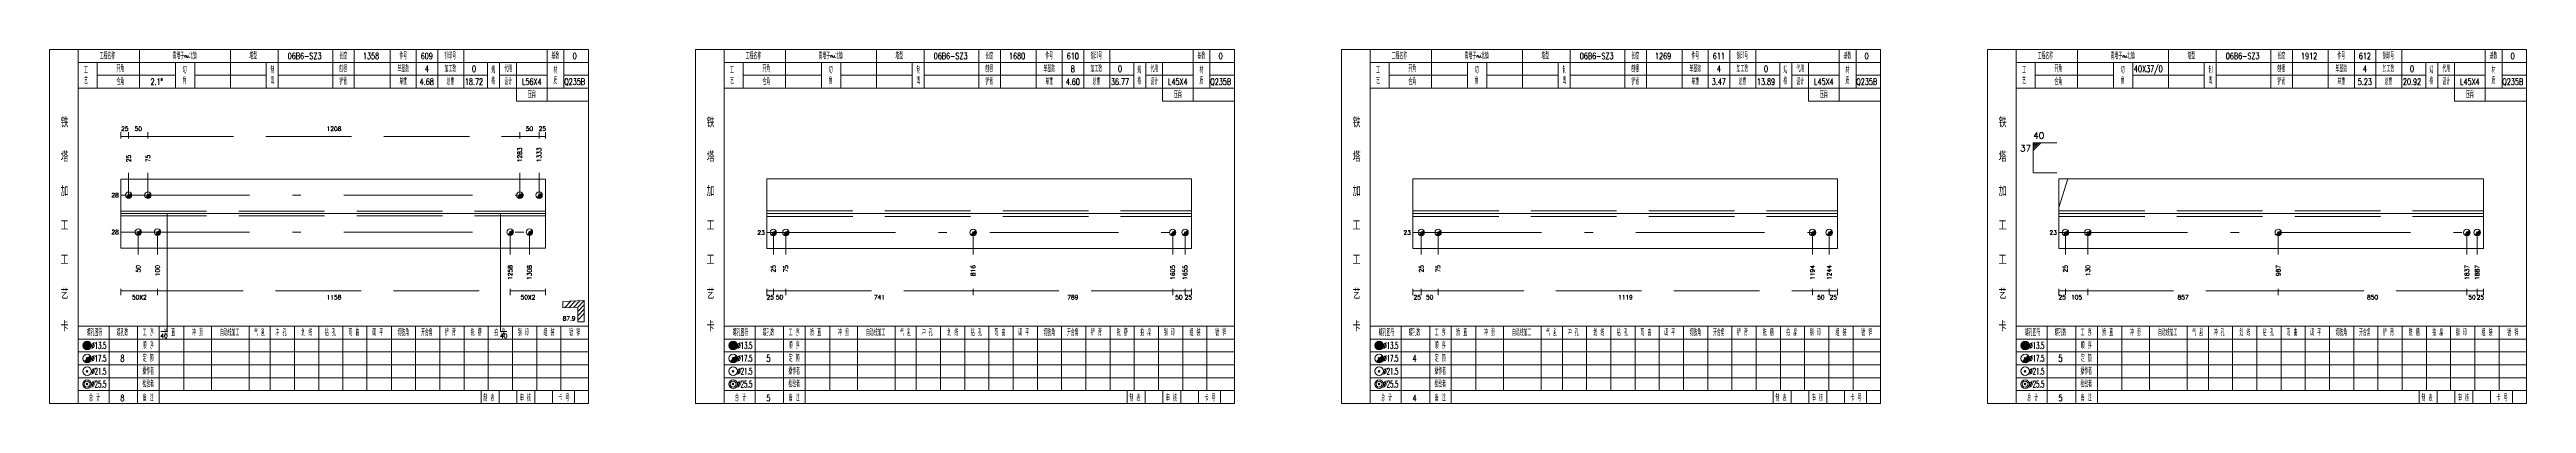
# Model space of a CAD drawing. Extents: x 0 to 30090, y 0 to 380.
# Drawn here: x 23509 to 24665, y 215 to 380 of the extents above; entities that cross this region are included whole.
import ezdxf
from ezdxf.enums import TextEntityAlignment as Align

# ---------------------------------------------------------------- set-up
doc = ezdxf.new("R2010")
doc.units = 0
doc.header["$LTSCALE"] = 20
doc.header["$MEASUREMENT"] = 0
doc.linetypes.add('一点画线', pattern=[5.2, 3, -1, 0.2, -1])
doc.linetypes.add('虚线', pattern=[2.75, 2, -0.75])
doc.layers.get('0').update_dxf_attribs({"linetype": 'CONTINUOUS', "lineweight": 25})
for name, color, linetype, lineweight in [('1', 7, 'CONTINUOUS', 25), ('2', 7, 'CONTINUOUS', 25), ('4', 7, 'CONTINUOUS', 25), ('5', 7, 'CONTINUOUS', 25)]:
    doc.layers.add(name, color=color, linetype=linetype, lineweight=lineweight)
doc.styles.get("Standard").update_dxf_attribs({"font": 'simplex', "width": 0.7, "bigfont": 'gbhzfs.shx'})

# ---------------------------------------------------------------- blocks, each defined once
blk = doc.blocks.new('孔17.5')
at = {"layer": '5', "color": 7, "linetype": 'Continuous', "lineweight": 13}
for p, q in [((-0.2, -0.2), (0.2, 0.2)), ((-0.2, 0.2), (0.2, -0.2))]:
    blk.add_line(p, q, dxfattribs=at)
blk.add_circle((0, 0), 1, dxfattribs=at)
for radius in [0.9, 0.8, 0.7, 0.6, 0.5, 0.4, 0.3, 0.2, 0.1]:
    blk.add_arc((0, 0), radius, 225, 45, dxfattribs=at)

msp = doc.modelspace()

# ---------------------------------------------------------------- linework, layer by layer
at = {"color": 8, "linetype": '虚线', "lineweight": 9}
for p, q in [((23542.5, 338.5), (23542.5, 341.5)), ((23542.5, 339.5), (23546.1, 339.5)), ((23546.1, 338.5), (23546.1, 341.5)), ((23546.1, 338.5), (23546.1, 341.5)), ((23546.1, 339.5), (23555.1, 339.5)), ((23555.1, 338.5), (23555.1, 341.5)), ((23555.1, 338.5), (23555.1, 341.5)), ((23555.1, 339.5), (23728.6, 339.5)), ((23728.6, 338.5), (23728.6, 341.5)), ((23728.6, 338.5), (23728.6, 341.5)), ((23728.6, 339.5), (23737.6, 339.5)), ((23737.6, 338.5), (23737.6, 341.5)), ((23737.6, 338.5), (23737.6, 341.5)), ((23737.6, 339.5), (23740.6, 339.5)), ((23740.6, 338.5), (23740.6, 341.5)), ((23542.5, 268.5), (23542.5, 265.5)), ((23542.5, 267.5), (23559.6, 267.5)), ((23559.6, 268.5), (23559.6, 265.5)), ((23559.6, 268.5), (23559.6, 265.5)), ((23559.6, 267.5), (23724.1, 267.5)), ((23724.1, 268.5), (23724.1, 265.5)), ((23724.1, 268.5), (23724.1, 265.5)), ((23724.1, 267.5), (23740.6, 267.5)), ((23740.6, 268.5), (23740.6, 265.5)), ((23843.9, 268.5), (23843.9, 265.5)), ((23843.9, 267.5), (23846.9, 267.5)), ((23846.9, 268.5), (23846.9, 265.5)), ((23846.9, 268.5), (23846.9, 265.5)), ((23846.9, 267.5), (23852.7, 267.5)), ((23852.7, 268.5), (23852.7, 265.5)), ((23852.7, 268.5), (23852.7, 265.5)), ((23852.7, 267.5), (23940.1, 267.5)), ((23940.1, 268.5), (23940.1, 265.5)), ((23940.1, 268.5), (23940.1, 265.5)), ((23940.1, 267.5), (24033.2, 267.5)), ((24033.2, 268.5), (24033.2, 265.5)), ((24033.2, 268.5), (24033.2, 265.5)), ((24033.2, 267.5), (24039, 267.5)), ((24039, 268.5), (24039, 265.5)), ((24039, 268.5), (24039, 265.5)), ((24039, 267.5), (24042, 267.5)), ((24042, 268.5), (24042, 265.5)), ((24145.3, 268.5), (24145.3, 265.5)), ((24145.3, 267.5), (24149.2, 267.5)), ((24149.2, 268.5), (24149.2, 265.5)), ((24149.2, 268.5), (24149.2, 265.5)), ((24149.2, 267.5), (24157, 267.5)), ((24157, 268.5), (24157, 265.5)), ((24157, 268.5), (24157, 265.5)), ((24157, 267.5), (24331.7, 267.5)), ((24331.7, 268.5), (24331.7, 265.5)), ((24331.7, 268.5), (24331.7, 265.5)), ((24331.7, 267.5), (24339.5, 267.5)), ((24339.5, 268.5), (24339.5, 265.5)), ((24339.5, 268.5), (24339.5, 265.5)), ((24339.5, 267.5), (24343.4, 267.5)), ((24343.4, 268.5), (24343.4, 265.5)), ((24446.7, 268.5), (24446.7, 265.5)), ((24446.7, 267.5), (24449.7, 267.5)), ((24449.7, 268.5), (24449.7, 265.5)), ((24449.7, 268.5), (24449.7, 265.5)), ((24449.7, 267.5), (24460.2, 267.5)), ((24460.2, 268.5), (24460.2, 265.5)), ((24460.2, 268.5), (24460.2, 265.5)), ((24460.2, 267.5), (24549, 267.5)), ((24549, 268.5), (24549, 265.5)), ((24549, 268.5), (24549, 265.5)), ((24549, 267.5), (24637, 267.5)), ((24637, 268.5), (24637, 265.5)), ((24637, 268.5), (24637, 265.5)), ((24637, 267.5), (24641.8, 267.5)), ((24641.8, 268.5), (24641.8, 265.5)), ((24641.8, 268.5), (24641.8, 265.5)), ((24641.8, 267.5), (24644.8, 267.5)), ((24644.8, 268.5), (24644.8, 265.5))]:
    msp.add_line(p, q, dxfattribs=at)
at = {"color": 7, "linetype": 'Continuous', "lineweight": 13}
for p, q in [((24434.7, 336.5), (24445.7, 336.5)), ((24434.7, 322.5), (24434.7, 336.5)), ((24435.6, 336.5), (24434.7, 335.6)), ((24436.5, 336.5), (24434.7, 334.8)), ((24437.3, 336.5), (24434.7, 333.9)), ((24438.2, 336.5), (24434.7, 333)), ((23546.1, 312.1), (23546.1, 322.5)), ((23555.1, 312.1), (23555.1, 322.5)), ((23728.6, 312.1), (23728.6, 322.5)), ((23737.6, 312.1), (23737.6, 322.5)), ((24434.7, 322.5), (24445.7, 322.5)), ((24446.7, 306.4), (24450.8, 319.8)), ((23550.6, 294.9), (23550.6, 284.5)), ((23559.6, 294.9), (23559.6, 284.5)), ((23724.1, 294.9), (23724.1, 284.5)), ((23733.1, 294.9), (23733.1, 284.5)), ((23846.9, 294.7), (23846.9, 284.5)), ((23852.7, 294.7), (23852.7, 284.5)), ((23940.1, 294.7), (23940.1, 284.5)), ((24033.2, 294.7), (24033.2, 284.5)), ((24039, 294.7), (24039, 284.5)), ((24149.2, 294.7), (24149.2, 284.5)), ((24157, 294.7), (24157, 284.5)), ((24331.7, 294.7), (24331.7, 284.5)), ((24339.5, 294.7), (24339.5, 284.5)), ((24449.7, 294.7), (24449.7, 284.5)), ((24460.2, 294.7), (24460.2, 284.5)), ((24549, 294.7), (24549, 284.5)), ((24637, 294.7), (24637, 284.5)), ((24641.8, 294.7), (24641.8, 284.5))]:
    msp.add_line(p, q, dxfattribs=at)
at = {"color": 7, "linetype": 'Continuous', "lineweight": 18}
for p, q in [((23542.5, 319.6), (23542.5, 287.4)), ((23542.5, 319.6), (23740.6, 319.6)), ((23740.6, 319.6), (23740.6, 287.4)), ((23843.9, 319.8), (23843.9, 287.2)), ((23843.9, 319.8), (24042, 319.8)), ((24042, 319.8), (24042, 287.2)), ((24145.3, 319.8), (24145.3, 287.2)), ((24145.3, 319.8), (24343.4, 319.8)), ((24343.4, 319.8), (24343.4, 287.2)), ((24446.7, 319.8), (24446.7, 287.2)), ((24446.7, 319.8), (24644.8, 319.8)), ((24644.8, 319.8), (24644.8, 287.2)), ((23542.5, 303.5), (23740.6, 303.5)), ((23843.9, 303.5), (24042, 303.5)), ((24145.3, 303.5), (24343.4, 303.5)), ((24446.7, 303.5), (24644.8, 303.5))]:
    msp.add_line(p, q, dxfattribs=at)
at = {"color": 3, "linetype": '一点画线', "lineweight": 13}
for p, q in [((23542.5, 312.1), (23740.6, 312.1)), ((23542.5, 294.9), (23740.6, 294.9)), ((23843.9, 294.7), (24042, 294.7)), ((24145.3, 294.7), (24343.4, 294.7)), ((24446.7, 294.7), (24644.8, 294.7))]:
    msp.add_line(p, q, dxfattribs=at)
at = {"color": 1, "linetype": '虚线', "lineweight": 18}
for p, q in [((23542.5, 304.6), (23740.6, 304.6)), ((23542.5, 302.4), (23740.6, 302.4)), ((23843.9, 304.8), (24042, 304.8)), ((23843.9, 302.2), (24042, 302.2)), ((24145.3, 304.8), (24343.4, 304.8)), ((24145.3, 302.2), (24343.4, 302.2)), ((24446.7, 304.8), (24644.8, 304.8)), ((24446.7, 302.2), (24644.8, 302.2))]:
    msp.add_line(p, q, dxfattribs=at)
at = {"layer": '1', "color": 7, "linetype": 'Continuous', "lineweight": 18}
for p, q in [((23542.5, 287.4), (23740.6, 287.4)), ((23843.9, 287.2), (24042, 287.2)), ((24145.3, 287.2), (24343.4, 287.2)), ((24446.7, 287.2), (24644.8, 287.2))]:
    msp.add_line(p, q, dxfattribs=at)
at = {"layer": '2', "color": 7, "linetype": 'Continuous', "lineweight": 13}
for p, q in [((23564.1, 303.5), (23564.1, 248.5)), ((23719.6, 303.5), (23719.6, 248.5)), ((23758.6, 263), (23748.6, 262.6)), ((23748.6, 262.6), (23748.7, 259.6)), ((23748.7, 259.6), (23755.6, 259.9)), ((23749.6, 259.7), (23752.6, 262.8)), ((23751.6, 259.7), (23754.6, 262.9)), ((23753.6, 259.8), (23756.6, 262.9)), ((23755.6, 259.9), (23758.6, 263)), ((23755.6, 257.9), (23758.6, 261)), ((23755.6, 259.9), (23755.6, 253)), ((23755.6, 255.9), (23758.6, 259)), ((23755.6, 253.9), (23758.6, 257)), ((23758.6, 253), (23758.6, 263)), ((23564.1, 248.5), (23561.1, 248.5)), ((23719.6, 248.5), (23722.6, 248.5)), ((23755.6, 253), (23758.6, 253))]:
    msp.add_line(p, q, dxfattribs=at)
at = {"layer": '4', "color": 1, "linetype": 'Continuous', "lineweight": 18}
for p, q in [((23522.5, 215), (23522.5, 380)), ((23522.5, 374), (23760.6, 374)), ((23531.4, 362), (23531.4, 374)), ((23551.2, 362), (23551.2, 380)), ((23568, 362), (23568, 374)), ((23577, 362), (23577, 374)), ((23593.6, 362), (23593.6, 380)), ((23610.3, 362), (23610.3, 374)), ((23615.9, 362), (23615.9, 380)), ((23641.4, 362), (23641.4, 380)), ((23651.4, 362), (23651.4, 380)), ((23668.1, 362), (23668.1, 380)), ((23680.3, 362), (23680.3, 380)), ((23690.3, 362), (23690.3, 380)), ((23702.5, 362), (23702.5, 380)), ((23713.6, 362), (23713.6, 374)), ((23719.2, 362), (23719.2, 374)), ((23727, 356), (23727, 374)), ((23741.4, 356), (23741.4, 380)), ((23749.2, 362), (23749.2, 380)), ((23823.9, 215), (23823.9, 380)), ((23823.9, 374), (24062, 374)), ((23832.8, 362), (23832.8, 374)), ((23852.6, 362), (23852.6, 380)), ((23869.4, 362), (23869.4, 374)), ((23878.4, 362), (23878.4, 374)), ((23895, 362), (23895, 380)), ((23911.7, 362), (23911.7, 374)), ((23917.3, 362), (23917.3, 380)), ((23942.8, 362), (23942.8, 380)), ((23952.8, 362), (23952.8, 380)), ((23969.5, 362), (23969.5, 380)), ((23981.7, 362), (23981.7, 380)), ((23991.7, 362), (23991.7, 380)), ((24003.9, 362), (24003.9, 380)), ((24015, 362), (24015, 374)), ((24020.6, 362), (24020.6, 374)), ((24028.4, 356), (24028.4, 374)), ((24042.8, 356), (24042.8, 380)), ((24050.6, 362), (24050.6, 380)), ((24125.3, 215), (24125.3, 380)), ((24125.3, 374), (24363.4, 374)), ((24134.2, 362), (24134.2, 374)), ((24154, 362), (24154, 380)), ((24170.8, 362), (24170.8, 374)), ((24179.8, 362), (24179.8, 374)), ((24196.4, 362), (24196.4, 380)), ((24213.1, 362), (24213.1, 374)), ((24218.7, 362), (24218.7, 380)), ((24244.2, 362), (24244.2, 380)), ((24254.2, 362), (24254.2, 380)), ((24270.9, 362), (24270.9, 380)), ((24283.1, 362), (24283.1, 380)), ((24293.1, 362), (24293.1, 380)), ((24305.3, 362), (24305.3, 380)), ((24316.4, 362), (24316.4, 374)), ((24322, 362), (24322, 374)), ((24329.8, 356), (24329.8, 374)), ((24344.2, 356), (24344.2, 380)), ((24352, 362), (24352, 380)), ((24426.7, 215), (24426.7, 380)), ((24426.7, 374), (24664.8, 374)), ((24435.6, 362), (24435.6, 374)), ((24455.4, 362), (24455.4, 380)), ((24472.2, 362), (24472.2, 374)), ((24481.2, 362), (24481.2, 374)), ((24497.8, 362), (24497.8, 380)), ((24514.5, 362), (24514.5, 374)), ((24520.1, 362), (24520.1, 380)), ((24545.6, 362), (24545.6, 380)), ((24555.6, 362), (24555.6, 380)), ((24572.3, 362), (24572.3, 380)), ((24584.5, 362), (24584.5, 380)), ((24594.5, 362), (24594.5, 380)), ((24606.7, 362), (24606.7, 380)), ((24617.8, 362), (24617.8, 374)), ((24623.4, 362), (24623.4, 374)), ((24631.2, 356), (24631.2, 374)), ((24645.6, 356), (24645.6, 380)), ((24653.4, 362), (24653.4, 380)), ((23522.5, 362), (23760.6, 362)), ((23531.4, 368), (23568, 368)), ((23577, 368), (23610.3, 368)), ((23615.9, 368), (23713.6, 368)), ((23719.2, 368), (23741.4, 368)), ((23749.2, 368), (23760.6, 368)), ((23823.9, 362), (24062, 362)), ((23832.8, 368), (23869.4, 368)), ((23878.4, 368), (23911.7, 368)), ((23917.3, 368), (24015, 368)), ((24020.6, 368), (24042.8, 368)), ((24050.6, 368), (24062, 368)), ((24125.3, 362), (24363.4, 362)), ((24134.2, 368), (24170.8, 368)), ((24179.8, 368), (24213.1, 368)), ((24218.7, 368), (24316.4, 368)), ((24322, 368), (24344.2, 368)), ((24352, 368), (24363.4, 368)), ((24426.7, 362), (24664.8, 362)), ((24435.6, 368), (24472.2, 368)), ((24481.2, 368), (24514.5, 368)), ((24520.1, 368), (24617.8, 368)), ((24623.4, 368), (24645.6, 368)), ((24653.4, 368), (24664.8, 368)), ((23727, 356), (23760.6, 356)), ((24028.4, 356), (24062, 356)), ((24329.8, 356), (24363.4, 356)), ((24631.2, 356), (24664.8, 356)), ((23522.5, 251), (23760.6, 251)), ((23522.5, 245), (23760.6, 245)), ((23537, 215), (23537, 251)), ((23550.3, 215), (23550.3, 251)), ((23560.4, 215), (23560.4, 251)), ((23571.8, 221), (23571.8, 251)), ((23584.7, 221), (23584.7, 251)), ((23602.3, 221), (23602.3, 251)), ((23612.2, 221), (23612.2, 251)), ((23623.5, 221), (23623.5, 251)), ((23634.8, 221), (23634.8, 251)), ((23646.1, 221), (23646.1, 251)), ((23657.3, 221), (23657.3, 251)), ((23668.7, 221), (23668.7, 251)), ((23680, 221), (23680, 251)), ((23691.3, 221), (23691.3, 251)), ((23702.6, 221), (23702.6, 251)), ((23713.9, 221), (23713.9, 251)), ((23725.2, 221), (23725.2, 251)), ((23736.5, 221), (23736.5, 251)), ((23747.8, 221), (23747.8, 251)), ((23823.9, 251), (24062, 251)), ((23823.9, 245), (24062, 245)), ((23838.4, 215), (23838.4, 251)), ((23851.7, 215), (23851.7, 251)), ((23861.8, 215), (23861.8, 251)), ((23873.2, 221), (23873.2, 251)), ((23886.1, 221), (23886.1, 251)), ((23903.7, 221), (23903.7, 251)), ((23913.6, 221), (23913.6, 251)), ((23924.9, 221), (23924.9, 251)), ((23936.2, 221), (23936.2, 251)), ((23947.5, 221), (23947.5, 251)), ((23958.7, 221), (23958.7, 251)), ((23970.1, 221), (23970.1, 251)), ((23981.4, 221), (23981.4, 251)), ((23992.7, 221), (23992.7, 251)), ((24004, 221), (24004, 251)), ((24015.3, 221), (24015.3, 251)), ((24026.6, 221), (24026.6, 251)), ((24037.9, 221), (24037.9, 251)), ((24049.2, 221), (24049.2, 251)), ((24125.3, 251), (24363.4, 251)), ((24125.3, 245), (24363.4, 245)), ((24139.8, 215), (24139.8, 251)), ((24153.1, 215), (24153.1, 251)), ((24163.2, 215), (24163.2, 251)), ((24174.6, 221), (24174.6, 251)), ((24187.5, 221), (24187.5, 251)), ((24205.1, 221), (24205.1, 251)), ((24215, 221), (24215, 251)), ((24226.3, 221), (24226.3, 251)), ((24237.6, 221), (24237.6, 251)), ((24248.9, 221), (24248.9, 251)), ((24260.1, 221), (24260.1, 251)), ((24271.5, 221), (24271.5, 251)), ((24282.8, 221), (24282.8, 251)), ((24294.1, 221), (24294.1, 251)), ((24305.4, 221), (24305.4, 251)), ((24316.7, 221), (24316.7, 251)), ((24328, 221), (24328, 251)), ((24339.3, 221), (24339.3, 251)), ((24350.6, 221), (24350.6, 251)), ((24426.7, 251), (24664.8, 251)), ((24426.7, 245), (24664.8, 245)), ((24441.2, 215), (24441.2, 251)), ((24454.5, 215), (24454.5, 251)), ((24464.6, 215), (24464.6, 251)), ((24476, 221), (24476, 251)), ((24488.9, 221), (24488.9, 251)), ((24506.5, 221), (24506.5, 251)), ((24516.4, 221), (24516.4, 251)), ((24527.7, 221), (24527.7, 251)), ((24539, 221), (24539, 251)), ((24550.3, 221), (24550.3, 251)), ((24561.5, 221), (24561.5, 251)), ((24572.9, 221), (24572.9, 251)), ((24584.2, 221), (24584.2, 251)), ((24595.5, 221), (24595.5, 251)), ((24606.8, 221), (24606.8, 251)), ((24618.1, 221), (24618.1, 251)), ((24629.4, 221), (24629.4, 251)), ((24640.7, 221), (24640.7, 251)), ((24652, 221), (24652, 251)), ((23522.5, 239), (23760.6, 239)), ((23522.5, 233), (23760.6, 233)), ((23823.9, 239), (24062, 239)), ((23823.9, 233), (24062, 233)), ((24125.3, 239), (24363.4, 239)), ((24125.3, 233), (24363.4, 233)), ((24426.7, 239), (24664.8, 239)), ((24426.7, 233), (24664.8, 233)), ((23522.5, 227), (23760.6, 227)), ((23522.5, 221), (23760.6, 221)), ((23710.6, 215), (23710.6, 221)), ((23719, 215), (23719, 221)), ((23727.2, 215), (23727.2, 221)), ((23735.6, 215), (23735.6, 221)), ((23743.8, 215), (23743.8, 221)), ((23754.1, 215), (23754.1, 221)), ((23823.9, 227), (24062, 227)), ((23823.9, 221), (24062, 221)), ((24012, 215), (24012, 221)), ((24020.4, 215), (24020.4, 221)), ((24028.6, 215), (24028.6, 221)), ((24037, 215), (24037, 221)), ((24045.2, 215), (24045.2, 221)), ((24055.5, 215), (24055.5, 221)), ((24125.3, 227), (24363.4, 227)), ((24125.3, 221), (24363.4, 221)), ((24313.4, 215), (24313.4, 221)), ((24321.8, 215), (24321.8, 221)), ((24330, 215), (24330, 221)), ((24338.4, 215), (24338.4, 221)), ((24346.6, 215), (24346.6, 221)), ((24356.9, 215), (24356.9, 221)), ((24426.7, 227), (24664.8, 227)), ((24426.7, 221), (24664.8, 221)), ((24614.8, 215), (24614.8, 221)), ((24623.2, 215), (24623.2, 221)), ((24631.4, 215), (24631.4, 221)), ((24639.8, 215), (24639.8, 221)), ((24648, 215), (24648, 221)), ((24658.3, 215), (24658.3, 221))]:
    msp.add_line(p, q, dxfattribs=at)
at = {"layer": '4', "color": 7, "linetype": 'Continuous', "lineweight": 13}
for p, q in [((23526.3, 235.6), (23527.1, 236.4)), ((23526.3, 236.4), (23527.1, 235.6)), ((23526.5, 241.8), (23526.9, 242.2)), ((23526.9, 241.8), (23526.5, 242.2)), ((23827.7, 235.6), (23828.5, 236.4)), ((23827.7, 236.4), (23828.5, 235.6)), ((23827.9, 241.8), (23828.3, 242.2)), ((23828.3, 241.8), (23827.9, 242.2)), ((24129.1, 235.6), (24129.9, 236.4)), ((24129.1, 236.4), (24129.9, 235.6)), ((24129.3, 241.8), (24129.7, 242.2)), ((24129.7, 241.8), (24129.3, 242.2)), ((24430.5, 235.6), (24431.3, 236.4)), ((24430.5, 236.4), (24431.3, 235.6)), ((24430.7, 241.8), (24431.1, 242.2)), ((24431.1, 241.8), (24430.7, 242.2)), ((23526.3, 229.6), (23527.1, 230.4)), ((23526.3, 230.4), (23527.1, 229.6)), ((23526.3, 223.6), (23527.1, 224.4)), ((23526.3, 224.4), (23527.1, 223.6)), ((23827.7, 229.6), (23828.5, 230.4)), ((23827.7, 230.4), (23828.5, 229.6)), ((23827.7, 223.6), (23828.5, 224.4)), ((23827.7, 224.4), (23828.5, 223.6)), ((24129.1, 229.6), (24129.9, 230.4)), ((24129.1, 230.4), (24129.9, 229.6)), ((24129.1, 223.6), (24129.9, 224.4)), ((24129.1, 224.4), (24129.9, 223.6)), ((24430.5, 229.6), (24431.3, 230.4)), ((24430.5, 230.4), (24431.3, 229.6)), ((24430.5, 223.6), (24431.3, 224.4)), ((24430.5, 224.4), (24431.3, 223.6))]:
    msp.add_line(p, q, dxfattribs=at)
at = {"layer": '4', "color": 1, "linetype": 'Continuous', "lineweight": 18}
for points in [[(23509.2, 380), (23509.2, 215), (23760.6, 215), (23760.6, 380)], [(23810.6, 380), (23810.6, 215), (24062, 215), (24062, 380)], [(24112, 380), (24112, 215), (24363.4, 215), (24363.4, 380)], [(24413.4, 380), (24413.4, 215), (24664.8, 215), (24664.8, 380)]]:
    msp.add_lwpolyline(points, close=True, dxfattribs=at)
at = {"layer": '4', "color": 7, "linetype": 'Continuous', "lineweight": 13}
for centre, radius in [((23526.7, 242), 2), ((23526.7, 242), 1.8), ((23526.7, 242), 1.6), ((23526.7, 242), 1.4), ((23526.7, 242), 1.2), ((23526.7, 242), 1), ((23526.7, 242), 0.8), ((23828.1, 242), 2), ((23828.1, 242), 1.8), ((23828.1, 242), 1.6), ((23828.1, 242), 1.4), ((23828.1, 242), 1.2), ((23828.1, 242), 1), ((23828.1, 242), 0.8), ((24129.5, 242), 2), ((24129.5, 242), 1.8), ((24129.5, 242), 1.6), ((24129.5, 242), 1.4), ((24129.5, 242), 1.2), ((24129.5, 242), 1), ((24129.5, 242), 0.8), ((24430.9, 242), 2), ((24430.9, 242), 1.8), ((24430.9, 242), 1.6), ((24430.9, 242), 1.4), ((24430.9, 242), 1.2), ((24430.9, 242), 1), ((24430.9, 242), 0.8), ((23526.7, 236), 2), ((23526.7, 230), 2), ((23526.7, 242), 0.6), ((23526.7, 242), 0.4), ((23526.7, 242), 0.2), ((23828.1, 236), 2), ((23828.1, 230), 2), ((23828.1, 242), 0.6), ((23828.1, 242), 0.4), ((23828.1, 242), 0.2), ((24129.5, 236), 2), ((24129.5, 230), 2), ((24129.5, 242), 0.6), ((24129.5, 242), 0.4), ((24129.5, 242), 0.2), ((24430.9, 236), 2), ((24430.9, 230), 2), ((24430.9, 242), 0.6), ((24430.9, 242), 0.4), ((24430.9, 242), 0.2), ((23526.7, 224), 2), ((23526.7, 224), 1.4), ((23828.1, 224), 2), ((23828.1, 224), 1.4), ((24129.5, 224), 2), ((24129.5, 224), 1.4), ((24430.9, 224), 2), ((24430.9, 224), 1.4)]:
    msp.add_circle(centre, radius, dxfattribs=at)
for centre, radius in [((23526.7, 236), 1.8), ((23526.7, 236), 1.6), ((23526.7, 236), 1.4), ((23526.7, 236), 1.2), ((23526.7, 236), 1), ((23526.7, 236), 0.8), ((23526.7, 236), 0.6), ((23526.7, 236), 0.4), ((23526.7, 236), 0.2), ((23828.1, 236), 1.8), ((23828.1, 236), 1.6), ((23828.1, 236), 1.4), ((23828.1, 236), 1.2), ((23828.1, 236), 1), ((23828.1, 236), 0.8), ((23828.1, 236), 0.6), ((23828.1, 236), 0.4), ((23828.1, 236), 0.2), ((24129.5, 236), 1.8), ((24129.5, 236), 1.6), ((24129.5, 236), 1.4), ((24129.5, 236), 1.2), ((24129.5, 236), 1), ((24129.5, 236), 0.8), ((24129.5, 236), 0.6), ((24129.5, 236), 0.4), ((24129.5, 236), 0.2), ((24430.9, 236), 1.8), ((24430.9, 236), 1.6), ((24430.9, 236), 1.4), ((24430.9, 236), 1.2), ((24430.9, 236), 1), ((24430.9, 236), 0.8), ((24430.9, 236), 0.6), ((24430.9, 236), 0.4), ((24430.9, 236), 0.2)]:
    msp.add_arc(centre, radius, 225, 45, dxfattribs=at)

# ---------------------------------------------------------------- block references
at = {"color": 7, "linetype": 'Continuous', "lineweight": 13, "xscale": 1.5, "yscale": 1.5, "zscale": 1.5}
for p in [(23546.1, 312.1), (23555.1, 312.1), (23728.6, 312.1), (23737.6, 312.1)]:
    msp.add_blockref('孔17.5', p, dxfattribs=at)
at = {"layer": '1', "color": 7, "linetype": 'Continuous', "lineweight": 13, "xscale": 1.5, "yscale": 1.5, "zscale": 1.5}
for p in [(23550.6, 294.9), (23559.6, 294.9), (23724.1, 294.9), (23733.1, 294.9), (23846.9, 294.7), (23852.7, 294.7), (23940.1, 294.7), (24033.2, 294.7), (24039, 294.7), (24149.2, 294.7), (24157, 294.7), (24331.7, 294.7), (24339.5, 294.7), (24449.7, 294.7), (24460.2, 294.7), (24549, 294.7), (24637, 294.7), (24641.8, 294.7)]:
    msp.add_blockref('孔17.5', p, dxfattribs=at)

# ---------------------------------------------------------------- texts
at = {"color": 8, "linetype": 'Continuous', "lineweight": 9}
for s, p in [('25', (23544.3, 341.5)), ('50', (23550.6, 341.5)), ('1208', (23641.9, 341.5)), ('50', (23733.1, 341.5)), ('25', (23739.1, 341.5))]:
    msp.add_text(s, height=2, dxfattribs=at).set_placement(p, align=Align.BOTTOM_CENTER)
at = {"color": 7, "linetype": 'Continuous', "lineweight": 13}
msp.add_text('37', height=3, dxfattribs=at).set_placement((24433.7, 335.5), align=Align.TOP_RIGHT)
msp.add_text('40', height=3, dxfattribs=at).set_placement((24434.7, 337.5), align=Align.BOTTOM_LEFT)
for s, p in [('25', (23546.1, 327.5)), ('75', (23555.1, 327.5)), ('1283', (23728.6, 327.5)), ('1333', (23737.6, 327.5))]:
    msp.add_text(s, height=2, rotation=90, dxfattribs=at).set_placement(p, align=Align.MIDDLE_LEFT)
for s, p in [('28', (23541.5, 312.1)), ('28', (23541.5, 294.9)), ('23', (23842.9, 294.7)), ('23', (24144.3, 294.7)), ('23', (24445.7, 294.7))]:
    msp.add_text(s, height=2, dxfattribs=at).set_placement(p, align=Align.MIDDLE_RIGHT)
at = {"color": 8, "linetype": 'Continuous', "lineweight": 9}
for s, p in [('50X2', (23551.1, 265.5)), ('1158', (23641.9, 265.5)), ('50X2', (23732.4, 265.5)), ('25', (23845.4, 265.5)), ('50', (23849.8, 265.5)), ('741', (23896.4, 265.5)), ('789', (23986.6, 265.5)), ('50', (24036.1, 265.5)), ('25', (24040.5, 265.5)), ('25', (24147.3, 265.5)), ('50', (24153.1, 265.5)), ('1119', (24244.4, 265.5)), ('50', (24335.6, 265.5)), ('25', (24341.4, 265.5)), ('25', (24448.2, 265.5)), ('105', (24454.9, 265.5)), ('857', (24504.6, 265.5)), ('850', (24593, 265.5)), ('50', (24639.4, 265.5)), ('25', (24643.3, 265.5))]:
    msp.add_text(s, height=2, dxfattribs=at).set_placement(p, align=Align.TOP_CENTER)
at = {"layer": '1', "color": 7, "linetype": 'Continuous', "lineweight": 13}
for s, p in [('50', (23550.6, 279.5)), ('100', (23559.6, 279.5)), ('1258', (23724.1, 279.5)), ('1308', (23733.1, 279.5)), ('25', (23846.9, 279.5)), ('75', (23852.7, 279.5)), ('816', (23940.1, 279.5)), ('1605', (24033.2, 279.5)), ('1655', (24039, 279.5)), ('25', (24149.2, 279.5)), ('75', (24157, 279.5)), ('1194', (24331.7, 279.5)), ('1244', (24339.5, 279.5)), ('25', (24449.7, 279.5)), ('130', (24460.2, 279.5)), ('987', (24549, 279.5)), ('1837', (24637, 279.5)), ('1887', (24641.8, 279.5))]:
    msp.add_text(s, height=2, rotation=90, dxfattribs=at).set_placement(p, align=Align.MIDDLE_RIGHT)
at = {"layer": '2', "color": 7, "linetype": 'Continuous', "lineweight": 13}
msp.add_text('87.9', height=2, dxfattribs=at).set_placement((23754.6, 253), align=Align.BOTTOM_RIGHT)
for p in [(23562.6, 247.5), (23721.1, 247.5)]:
    msp.add_text('40', height=2, dxfattribs=at).set_placement(p, align=Align.TOP_CENTER)
at = {"layer": '4', "color": 1, "linetype": 'Continuous', "lineweight": 13}
for s, height, width, p in [('工', 3, 0.6, (23526.2, 370.4)), ('工程名称', 3, 0.6, (23536.2, 377)), ('开角', 3, 0.6, (23542.2, 371)), ('青堆子~北镇', 3, 0.6, (23572.2, 377)), ('切', 3, 0.6, (23572.2, 370.4)), ('塔型', 3, 0.6, (23604.2, 377)), ('制', 3, 0.6, (23613.2, 370.4)), ('06B6-SZ3', 3, 0.6, (23628.2, 377)), ('刨根', 3, 0.6, (23646.2, 371)), ('长度', 3, 0.6, (23646.2, 377)), ('1358', 3, 0.6, (23659.2, 377)), ('单基数', 3, 0.6, (23674.2, 371)), ('件号', 3, 0.6, (23674.2, 377)), ('609', 3, 0.6, (23685.2, 377)), ('4', 3, 0.6, (23685.2, 371)), ('钢印号', 3, 0.6, (23696.2, 377)), ('加工数', 3, 0.6, (23696.2, 371)), ('0', 3, 0.6, (23707.2, 371)), ('规', 3, 0.6, (23716.2, 370.4)), ('代用', 3, 0.6, (23723.2, 371)), ('基数', 3, 0.6, (23745.2, 377)), ('材', 3, 0.6, (23745.2, 370.4)), ('0', 3, 0.6, (23754.2, 377)), ('工', 3, 0.6, (23827.6, 370.4)), ('工程名称', 3, 0.6, (23837.6, 377)), ('开角', 3, 0.6, (23843.6, 371)), ('青堆子~北镇', 3, 0.6, (23873.6, 377)), ('切', 3, 0.6, (23873.6, 370.4)), ('塔型', 3, 0.6, (23905.6, 377)), ('制', 3, 0.6, (23914.6, 370.4)), ('06B6-SZ3', 3, 0.6, (23929.6, 377)), ('刨根', 3, 0.6, (23947.6, 371)), ('长度', 3, 0.6, (23947.6, 377)), ('1680', 3, 0.6, (23960.6, 377)), ('单基数', 3, 0.6, (23975.6, 371)), ('件号', 3, 0.6, (23975.6, 377)), ('610', 3, 0.6, (23986.6, 377)), ('8', 3, 0.6, (23986.6, 371)), ('钢印号', 3, 0.6, (23997.6, 377)), ('加工数', 3, 0.6, (23997.6, 371)), ('0', 3, 0.6, (24008.6, 371)), ('规', 3, 0.6, (24017.6, 370.4)), ('代用', 3, 0.6, (24024.6, 371)), ('基数', 3, 0.6, (24046.6, 377)), ('材', 3, 0.6, (24046.6, 370.4)), ('0', 3, 0.6, (24055.6, 377)), ('工', 3, 0.6, (24129, 370.4)), ('工程名称', 3, 0.6, (24139, 377)), ('开角', 3, 0.6, (24145, 371)), ('青堆子~北镇', 3, 0.6, (24175, 377)), ('切', 3, 0.6, (24175, 370.4)), ('塔型', 3, 0.6, (24207, 377)), ('制', 3, 0.6, (24216, 370.4)), ('06B6-SZ3', 3, 0.6, (24231, 377)), ('刨根', 3, 0.6, (24249, 371)), ('长度', 3, 0.6, (24249, 377)), ('1269', 3, 0.6, (24262, 377)), ('单基数', 3, 0.6, (24277, 371)), ('件号', 3, 0.6, (24277, 377)), ('611', 3, 0.6, (24288, 377)), ('4', 3, 0.6, (24288, 371)), ('钢印号', 3, 0.6, (24299, 377)), ('加工数', 3, 0.6, (24299, 371)), ('0', 3, 0.6, (24310, 371)), ('规', 3, 0.6, (24319, 370.4)), ('代用', 3, 0.6, (24326, 371)), ('基数', 3, 0.6, (24348, 377)), ('材', 3, 0.6, (24348, 370.4)), ('0', 3, 0.6, (24357, 377)), ('工', 3, 0.6, (24430.4, 370.4)), ('工程名称', 3, 0.6, (24440.4, 377)), ('开角', 3, 0.6, (24446.4, 371)), ('青堆子~北镇', 3, 0.6, (24476.4, 377)), ('切', 3, 0.6, (24476.4, 370.4)), ('40X37/0', 3, 0.6, (24488.4, 371)), ('塔型', 3, 0.6, (24508.4, 377)), ('制', 3, 0.6, (24517.4, 370.4)), ('06B6-SZ3', 3, 0.6, (24532.4, 377)), ('刨根', 3, 0.6, (24550.4, 371)), ('长度', 3, 0.6, (24550.4, 377)), ('1912', 3, 0.6, (24563.4, 377)), ('单基数', 3, 0.6, (24578.4, 371)), ('件号', 3, 0.6, (24578.4, 377)), ('612', 3, 0.6, (24589.4, 377)), ('4', 3, 0.6, (24589.4, 371)), ('钢印号', 3, 0.6, (24600.4, 377)), ('加工数', 3, 0.6, (24600.4, 371)), ('0', 3, 0.6, (24611.4, 371)), ('规', 3, 0.6, (24620.4, 370.4)), ('代用', 3, 0.6, (24627.4, 371)), ('基数', 3, 0.6, (24649.4, 377)), ('材', 3, 0.6, (24649.4, 370.4)), ('0', 3, 0.6, (24658.4, 377)), ('艺', 3, 0.6, (23526.2, 365.4)), ('合角', 3, 0.6, (23542.2, 365)), ('2.1%%d', 3, 0.6, (23559.2, 365)), ('角', 3, 0.6, (23572.2, 365.4)), ('弯', 3, 0.6, (23613.2, 365.4)), ('铲背', 3, 0.6, (23646.2, 365)), ('单重', 3, 0.6, (23674.2, 365)), ('4.68', 3, 0.6, (23685.2, 365)), ('总重', 3, 0.6, (23696.2, 365)), ('18.72', 3, 0.6, (23707.2, 365)), ('格', 3, 0.6, (23716.2, 365.4)), ('设计', 3, 0.6, (23723.2, 365)), ('L56X4', 3, 0.6, (23734.2, 365)), ('压扁', 3, 0.6, (23734.2, 359)), ('质', 3, 0.6, (23745.2, 365.4)), ('Q235B', 3, 0.6, (23754.2, 365)), ('艺', 3, 0.6, (23827.6, 365.4)), ('合角', 3, 0.6, (23843.6, 365)), ('角', 3, 0.6, (23873.6, 365.4)), ('弯', 3, 0.6, (23914.6, 365.4)), ('铲背', 3, 0.6, (23947.6, 365)), ('单重', 3, 0.6, (23975.6, 365)), ('4.60', 3, 0.6, (23986.6, 365)), ('总重', 3, 0.6, (23997.6, 365)), ('36.77', 3, 0.6, (24008.6, 365)), ('格', 3, 0.6, (24017.6, 365.4)), ('设计', 3, 0.6, (24024.6, 365)), ('L45X4', 3, 0.6, (24035.6, 365)), ('压扁', 3, 0.6, (24035.6, 359)), ('质', 3, 0.6, (24046.6, 365.4)), ('Q235B', 3, 0.6, (24055.6, 365)), ('艺', 3, 0.6, (24129, 365.4)), ('合角', 3, 0.6, (24145, 365)), ('角', 3, 0.6, (24175, 365.4)), ('弯', 3, 0.6, (24216, 365.4)), ('铲背', 3, 0.6, (24249, 365)), ('单重', 3, 0.6, (24277, 365)), ('3.47', 3, 0.6, (24288, 365)), ('总重', 3, 0.6, (24299, 365)), ('13.89', 3, 0.6, (24310, 365)), ('格', 3, 0.6, (24319, 365.4)), ('设计', 3, 0.6, (24326, 365)), ('L45X4', 3, 0.6, (24337, 365)), ('压扁', 3, 0.6, (24337, 359)), ('质', 3, 0.6, (24348, 365.4)), ('Q235B', 3, 0.6, (24357, 365)), ('艺', 3, 0.6, (24430.4, 365.4)), ('合角', 3, 0.6, (24446.4, 365)), ('角', 3, 0.6, (24476.4, 365.4)), ('弯', 3, 0.6, (24517.4, 365.4)), ('铲背', 3, 0.6, (24550.4, 365)), ('单重', 3, 0.6, (24578.4, 365)), ('5.23', 3, 0.6, (24589.4, 365)), ('总重', 3, 0.6, (24600.4, 365)), ('20.92', 3, 0.6, (24611.4, 365)), ('格', 3, 0.6, (24620.4, 365.4)), ('设计', 3, 0.6, (24627.4, 365)), ('L45X4', 3, 0.6, (24638.4, 365)), ('压扁', 3, 0.6, (24638.4, 359)), ('质', 3, 0.6, (24649.4, 365.4)), ('Q235B', 3, 0.6, (24658.4, 365)), ('铁', 4.6, 0.8, (23516.2, 346)), ('铁', 4.6, 0.8, (23817.6, 346)), ('铁', 4.6, 0.8, (24119, 346)), ('铁', 4.6, 0.8, (24420.4, 346)), ('塔', 4.6, 0.8, (23516.2, 330)), ('塔', 4.6, 0.8, (23817.6, 330)), ('塔', 4.6, 0.8, (24119, 330)), ('塔', 4.6, 0.8, (24420.4, 330)), ('加', 4.6, 0.8, (23516.2, 314)), ('加', 4.6, 0.8, (23817.6, 314)), ('加', 4.6, 0.8, (24119, 314)), ('加', 4.6, 0.8, (24420.4, 314)), ('工', 4.6, 0.8, (23516.2, 298)), ('工', 4.6, 0.8, (23817.6, 298)), ('工', 4.6, 0.8, (24119, 298)), ('工', 4.6, 0.8, (24420.4, 298)), ('工', 4.6, 0.8, (23516.2, 282)), ('工', 4.6, 0.8, (23817.6, 282)), ('工', 4.6, 0.8, (24119, 282)), ('工', 4.6, 0.8, (24420.4, 282)), ('艺', 4.6, 0.8, (23516.2, 266)), ('艺', 4.6, 0.8, (23817.6, 266)), ('艺', 4.6, 0.8, (24119, 266)), ('艺', 4.6, 0.8, (24420.4, 266)), ('卡', 4.6, 0.8, (23516.2, 251)), ('螺孔图符', 3, 0.6, (23530.2, 248)), ('%%C13.5', 3, 0.5, (23532.2, 242)), ('螺孔数', 3, 0.6, (23543.2, 248)), ('顺 序', 3, 0.6, (23555.2, 242)), ('工 序', 3, 0.6, (23555.2, 248)), ('矫 直', 3, 0.6, (23565.2, 248)), ('冲 剪', 3, 0.6, (23578.2, 248)), ('自动线加工', 3, 0.6, (23593.2, 248)), ('气 割', 3, 0.6, (23607.2, 248)), ('冲 孔', 3, 0.6, (23617.2, 248)), ('划 线', 3, 0.6, (23629.2, 248)), ('钻 孔', 3, 0.6, (23640.2, 248)), ('弯 曲', 3, 0.6, (23651.2, 248)), ('调 平', 3, 0.6, (23662.2, 248)), ('切肢角', 3, 0.6, (23674.2, 248)), ('开合角', 3, 0.6, (23685.2, 248)), ('铲 背', 3, 0.6, (23696.2, 248)), ('铣 槽', 3, 0.6, (23708.2, 248)), ('拍 扁', 3, 0.6, (23719.2, 248)), ('钢 印', 3, 0.6, (23730.2, 248)), ('组 装', 3, 0.6, (23742.2, 248)), ('镀 锌', 3, 0.6, (23754.2, 248)), ('卡', 4.6, 0.8, (23817.6, 251)), ('螺孔图符', 3, 0.6, (23831.6, 248)), ('%%C13.5', 3, 0.5, (23833.6, 242)), ('螺孔数', 3, 0.6, (23844.6, 248)), ('顺 序', 3, 0.6, (23856.6, 242)), ('工 序', 3, 0.6, (23856.6, 248)), ('矫 直', 3, 0.6, (23866.6, 248)), ('冲 剪', 3, 0.6, (23879.6, 248)), ('自动线加工', 3, 0.6, (23894.6, 248)), ('气 割', 3, 0.6, (23908.6, 248)), ('冲 孔', 3, 0.6, (23918.6, 248)), ('划 线', 3, 0.6, (23930.6, 248)), ('钻 孔', 3, 0.6, (23941.6, 248)), ('弯 曲', 3, 0.6, (23952.6, 248)), ('调 平', 3, 0.6, (23963.6, 248)), ('切肢角', 3, 0.6, (23975.6, 248)), ('开合角', 3, 0.6, (23986.6, 248)), ('铲 背', 3, 0.6, (23997.6, 248)), ('铣 槽', 3, 0.6, (24009.6, 248)), ('拍 扁', 3, 0.6, (24020.6, 248)), ('钢 印', 3, 0.6, (24031.6, 248)), ('组 装', 3, 0.6, (24043.6, 248)), ('镀 锌', 3, 0.6, (24055.6, 248)), ('卡', 4.6, 0.8, (24119, 251)), ('螺孔图符', 3, 0.6, (24133, 248)), ('%%C13.5', 3, 0.5, (24135, 242)), ('螺孔数', 3, 0.6, (24146, 248)), ('顺 序', 3, 0.6, (24158, 242)), ('工 序', 3, 0.6, (24158, 248)), ('矫 直', 3, 0.6, (24168, 248)), ('冲 剪', 3, 0.6, (24181, 248)), ('自动线加工', 3, 0.6, (24196, 248)), ('气 割', 3, 0.6, (24210, 248)), ('冲 孔', 3, 0.6, (24220, 248)), ('划 线', 3, 0.6, (24232, 248)), ('钻 孔', 3, 0.6, (24243, 248)), ('弯 曲', 3, 0.6, (24254, 248)), ('调 平', 3, 0.6, (24265, 248)), ('切肢角', 3, 0.6, (24277, 248)), ('开合角', 3, 0.6, (24288, 248)), ('铲 背', 3, 0.6, (24299, 248)), ('铣 槽', 3, 0.6, (24311, 248)), ('拍 扁', 3, 0.6, (24322, 248)), ('钢 印', 3, 0.6, (24333, 248)), ('组 装', 3, 0.6, (24345, 248)), ('镀 锌', 3, 0.6, (24357, 248)), ('卡', 4.6, 0.8, (24420.4, 251)), ('螺孔图符', 3, 0.6, (24434.4, 248)), ('%%C13.5', 3, 0.5, (24436.4, 242)), ('螺孔数', 3, 0.6, (24447.4, 248)), ('顺 序', 3, 0.6, (24459.4, 242)), ('工 序', 3, 0.6, (24459.4, 248)), ('矫 直', 3, 0.6, (24469.4, 248)), ('冲 剪', 3, 0.6, (24482.4, 248)), ('自动线加工', 3, 0.6, (24497.4, 248)), ('气 割', 3, 0.6, (24511.4, 248)), ('冲 孔', 3, 0.6, (24521.4, 248)), ('划 线', 3, 0.6, (24533.4, 248)), ('钻 孔', 3, 0.6, (24544.4, 248)), ('弯 曲', 3, 0.6, (24555.4, 248)), ('调 平', 3, 0.6, (24566.4, 248)), ('切肢角', 3, 0.6, (24578.4, 248)), ('开合角', 3, 0.6, (24589.4, 248)), ('铲 背', 3, 0.6, (24600.4, 248)), ('铣 槽', 3, 0.6, (24612.4, 248)), ('拍 扁', 3, 0.6, (24623.4, 248)), ('钢 印', 3, 0.6, (24634.4, 248)), ('组 装', 3, 0.6, (24646.4, 248)), ('镀 锌', 3, 0.6, (24658.4, 248)), ('%%C17.5', 3, 0.5, (23532.2, 236)), ('%%C21.5', 3, 0.5, (23532.2, 230)), ('8', 3.2, 0.6, (23543.2, 236)), ('定 额', 3, 0.6, (23555.2, 236)), ('操作者', 3, 0.6, (23555.2, 230)), ('%%C17.5', 3, 0.5, (23833.6, 236)), ('%%C21.5', 3, 0.5, (23833.6, 230)), ('5', 3.2, 0.6, (23844.6, 236)), ('定 额', 3, 0.6, (23856.6, 236)), ('操作者', 3, 0.6, (23856.6, 230)), ('%%C17.5', 3, 0.5, (24135, 236)), ('%%C21.5', 3, 0.5, (24135, 230)), ('4', 3.2, 0.6, (24146, 236)), ('定 额', 3, 0.6, (24158, 236)), ('操作者', 3, 0.6, (24158, 230)), ('%%C17.5', 3, 0.5, (24436.4, 236)), ('%%C21.5', 3, 0.5, (24436.4, 230)), ('5', 3.2, 0.6, (24447.4, 236)), ('定 额', 3, 0.6, (24459.4, 236)), ('操作者', 3, 0.6, (24459.4, 230)), ('%%C25.5', 3, 0.5, (23532.2, 224)), ('检验者', 3, 0.6, (23555.2, 224)), ('%%C25.5', 3, 0.5, (23833.6, 224)), ('检验者', 3, 0.6, (23856.6, 224)), ('%%C25.5', 3, 0.5, (24135, 224)), ('检验者', 3, 0.6, (24158, 224)), ('%%C25.5', 3, 0.5, (24436.4, 224)), ('检验者', 3, 0.6, (24459.4, 224)), ('总 计', 3, 0.6, (23530.2, 217.5)), ('8', 3, 0.6, (23543.2, 217.5)), ('备 注', 3, 0.6, (23555.2, 217.5)), ('制 表', 3, 0.6, (23714.2, 217.5)), ('审 核', 3, 0.6, (23731.2, 217.5)), ('卡 号', 3, 0.6, (23749.2, 217.5)), ('总 计', 3, 0.6, (23831.6, 217.5)), ('5', 3, 0.6, (23844.6, 217.5)), ('备 注', 3, 0.6, (23856.6, 217.5)), ('制 表', 3, 0.6, (24015.6, 217.5)), ('审 核', 3, 0.6, (24032.6, 217.5)), ('卡 号', 3, 0.6, (24050.6, 217.5)), ('总 计', 3, 0.6, (24133, 217.5)), ('4', 3, 0.6, (24146, 217.5)), ('备 注', 3, 0.6, (24158, 217.5)), ('制 表', 3, 0.6, (24317, 217.5)), ('审 核', 3, 0.6, (24334, 217.5)), ('卡 号', 3, 0.6, (24352, 217.5)), ('总 计', 3, 0.6, (24434.4, 217.5)), ('5', 3, 0.6, (24447.4, 217.5)), ('备 注', 3, 0.6, (24459.4, 217.5)), ('制 表', 3, 0.6, (24618.4, 217.5)), ('审 核', 3, 0.6, (24635.4, 217.5)), ('卡 号', 3, 0.6, (24653.4, 217.5))]:
    msp.add_text(s, height=height, dxfattribs=dict(at, width=width)).set_placement(p, align=Align.MIDDLE_CENTER)

doc.saveas('drawing.dxf')
